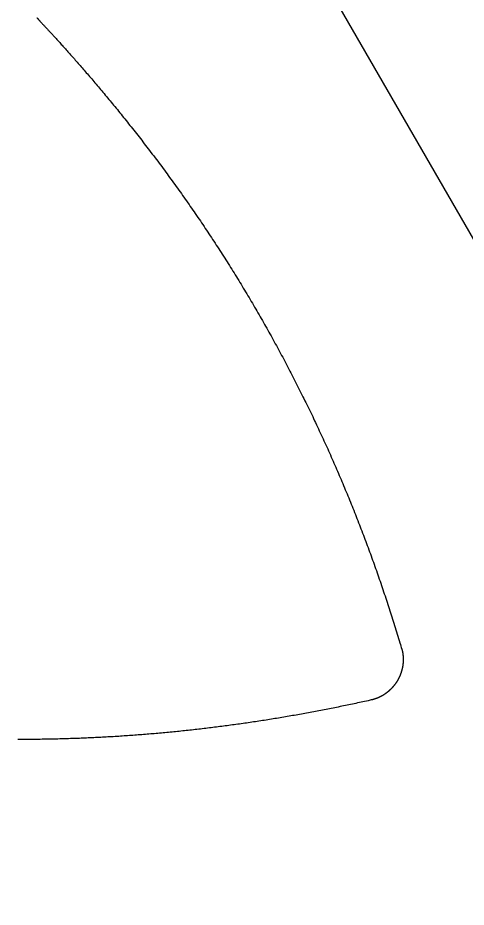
# Model space of a CAD drawing. Extents: x -3 to 136, y 0 to 121.
# Drawn here: x 66.83 to 76.81, y 91.74 to 111.54 of the extents above; entities that cross this region are included whole.
import ezdxf

# ---------------------------------------------------------------- set-up
doc = ezdxf.new("R2010")
doc.units = 0
doc.layers.get('0').update_dxf_attribs({"linetype": 'CONTINUOUS'})

msp = doc.modelspace()

# ---------------------------------------------------------------- linework, layer by layer
msp.add_lwpolyline([(69.26408, 119.9689, 0.57735027), (64.06792, 119.9689), (-2.59808, 4.5, 0.57735027), (0, 0), (133.332, 0, 0.57735027), (135.93008, 4.5)], format="xyb", close=True)
for points in [[(67.2599, 111.539, 0), (67.2623, 111.537, 0), (67.2647, 111.534, 0), (67.2672, 111.531, 0), (67.2695, 111.528, 0), (67.2719, 111.526, 0), (67.2743, 111.523, 0), (67.2766, 111.52, 0), (67.279, 111.517, 0)], [(67.279, 111.517, 0), (67.2815, 111.514, 0), (67.2845, 111.511, 0), (67.2878, 111.507, 0), (67.2914, 111.503, 0), (67.2954, 111.499, 0), (67.2998, 111.494, 0), (67.3045, 111.488, 0), (67.3095, 111.483, 0), (67.3149, 111.477, 0), (67.3206, 111.471, 0), (67.3267, 111.464, 0), (67.3331, 111.457, 0), (67.3398, 111.45, 0), (67.3469, 111.442, 0), (67.3543, 111.434, 0), (67.362, 111.426, 0), (67.37, 111.417, 0), (67.3784, 111.408, 0), (67.3871, 111.399, 0), (67.3961, 111.389, 0), (67.4054, 111.379, 0), (67.415, 111.368, 0), (67.4249, 111.358, 0), (67.4352, 111.347, 0), (67.4457, 111.335, 0), (67.4566, 111.323, 0), (67.4678, 111.311, 0), (67.4792, 111.299, 0), (67.491, 111.286, 0), (67.503, 111.273, 0), (67.5153, 111.26, 0), (67.528, 111.246, 0), (67.5409, 111.232, 0), (67.5541, 111.218, 0), (67.5676, 111.203, 0), (67.5813, 111.188, 0), (67.5954, 111.173, 0), (67.6097, 111.157, 0), (67.6243, 111.141, 0), (67.6391, 111.125, 0), (67.6542, 111.108, 0), (67.6696, 111.091, 0), (67.6853, 111.074, 0), (67.7012, 111.057, 0), (67.7174, 111.039, 0), (67.7338, 111.021, 0), (67.7505, 111.002, 0), (67.7675, 110.984, 0), (67.7847, 110.965, 0), (67.8021, 110.945, 0), (67.8198, 110.926, 0), (67.8377, 110.906, 0), (67.8559, 110.886, 0), (67.8743, 110.865, 0), (67.893, 110.844, 0), (67.9119, 110.823, 0), (67.931, 110.802, 0), (67.9503, 110.78, 0), (67.9699, 110.758, 0), (67.9897, 110.736, 0), (68.0097, 110.713, 0), (68.0299, 110.691, 0), (68.0504, 110.668, 0), (68.0711, 110.644, 0), (68.092, 110.621, 0), (68.1131, 110.597, 0), (68.1344, 110.572, 0), (68.1559, 110.548, 0), (68.1776, 110.523, 0), (68.1995, 110.498, 0), (68.2216, 110.473, 0), (68.244, 110.447, 0), (68.2665, 110.421, 0), (68.2892, 110.395, 0), (68.3121, 110.369, 0), (68.3352, 110.342, 0), (68.3584, 110.315, 0), (68.3819, 110.288, 0), (68.4055, 110.26, 0), (68.4293, 110.233, 0), (68.4533, 110.205, 0), (68.4775, 110.176, 0), (68.5018, 110.148, 0), (68.5263, 110.119, 0), (68.551, 110.09, 0), (68.5758, 110.061, 0), (68.6008, 110.031, 0), (68.626, 110.001, 0), (68.6513, 109.971, 0), (68.6768, 109.941, 0), (68.7024, 109.911, 0), (68.7282, 109.88, 0), (68.7541, 109.849, 0), (68.7802, 109.818, 0), (68.8064, 109.786, 0), (68.8328, 109.754, 0), (68.8593, 109.722, 0), (68.8859, 109.69, 0), (68.9127, 109.658, 0), (68.9396, 109.625, 0), (68.9666, 109.592, 0), (68.9938, 109.559, 0), (69.0211, 109.526, 0), (69.0485, 109.492, 0), (69.0761, 109.458, 0), (69.1037, 109.424, 0), (69.1315, 109.39, 0), (69.1594, 109.355, 0), (69.1874, 109.32, 0), (69.2155, 109.286, 0), (69.2437, 109.25, 0), (69.272, 109.215, 0), (69.3004, 109.179, 0), (69.329, 109.143, 0), (69.3576, 109.107, 0), (69.3863, 109.071, 0), (69.4151, 109.035, 0), (69.444, 108.998, 0), (69.473, 108.961, 0), (69.5021, 108.924, 0), (69.5313, 108.887, 0), (69.5605, 108.849, 0), (69.5898, 108.811, 0), (69.6192, 108.773, 0), (69.6487, 108.735, 0), (69.6783, 108.697, 0), (69.7079, 108.658, 0), (69.7376, 108.62, 0), (69.7673, 108.581, 0), (69.7971, 108.541, 0), (69.827, 108.502, 0), (69.857, 108.463, 0), (69.8869, 108.423, 0), (69.9168, 108.383, 0), (69.9466, 108.343, 0), (69.9764, 108.304, 0), (70.006, 108.264, 0), (70.0357, 108.224, 0), (70.0652, 108.184, 0), (70.0947, 108.144, 0), (70.1242, 108.104, 0), (70.1535, 108.064, 0), (70.1828, 108.024, 0), (70.2121, 107.984, 0), (70.2413, 107.944, 0), (70.2704, 107.904, 0), (70.2994, 107.864, 0), (70.3284, 107.824, 0), (70.3574, 107.784, 0), (70.3862, 107.744, 0), (70.415, 107.703, 0), (70.4438, 107.663, 0), (70.4724, 107.623, 0), (70.5011, 107.582, 0), (70.5296, 107.542, 0), (70.5581, 107.502, 0), (70.5865, 107.461, 0), (70.6149, 107.421, 0), (70.6432, 107.38, 0), (70.6714, 107.339, 0), (70.6996, 107.299, 0), (70.7277, 107.258, 0), (70.7557, 107.218, 0), (70.7837, 107.177, 0), (70.8116, 107.136, 0), (70.8395, 107.095, 0), (70.8673, 107.054, 0), (70.895, 107.014, 0), (70.9227, 106.973, 0), (70.9503, 106.932, 0), (70.9778, 106.891, 0), (71.0053, 106.85, 0), (71.0327, 106.809, 0), (71.0601, 106.768, 0), (71.0874, 106.727, 0), (71.1146, 106.686, 0), (71.1418, 106.644, 0), (71.1689, 106.603, 0), (71.1959, 106.562, 0), (71.2229, 106.521, 0), (71.2498, 106.479, 0), (71.2766, 106.438, 0), (71.3034, 106.397, 0), (71.3301, 106.355, 0), (71.3568, 106.314, 0), (71.3834, 106.272, 0), (71.4099, 106.231, 0), (71.4364, 106.189, 0), (71.4628, 106.148, 0), (71.4892, 106.106, 0), (71.5155, 106.064, 0), (71.5417, 106.023, 0), (71.5678, 105.981, 0), (71.5939, 105.939, 0), (71.62, 105.897, 0), (71.6459, 105.856, 0), (71.6718, 105.814, 0), (71.6977, 105.772, 0), (71.7235, 105.73, 0), (71.7492, 105.688, 0), (71.7749, 105.646, 0), (71.8004, 105.604, 0), (71.826, 105.562, 0), (71.8515, 105.52, 0), (71.8769, 105.477, 0), (71.9022, 105.435, 0), (71.9275, 105.393, 0), (71.9527, 105.351, 0), (71.9779, 105.308, 0), (72.003, 105.266, 0), (72.028, 105.224, 0), (72.053, 105.181, 0), (72.0779, 105.139, 0), (72.1027, 105.096, 0), (72.1275, 105.054, 0), (72.1522, 105.011, 0), (72.1769, 104.969, 0), (72.2015, 104.926, 0), (72.226, 104.883, 0), (72.2505, 104.841, 0), (72.2749, 104.798, 0), (72.2992, 104.755, 0), (72.3235, 104.712, 0), (72.3477, 104.669, 0), (72.3719, 104.626, 0), (72.396, 104.584, 0), (72.42, 104.541, 0), (72.444, 104.498, 0), (72.4679, 104.455, 0), (72.4917, 104.411, 0), (72.5155, 104.368, 0), (72.5392, 104.325, 0), (72.5629, 104.282, 0), (72.5865, 104.239, 0), (72.61, 104.196, 0), (72.6335, 104.152, 0), (72.6569, 104.109, 0), (72.6803, 104.066, 0), (72.7035, 104.022, 0), (72.7268, 103.979, 0), (72.7499, 103.935, 0), (72.773, 103.892, 0), (72.7961, 103.848, 0), (72.819, 103.804, 0), (72.8419, 103.761, 0), (72.8648, 103.717, 0), (72.8876, 103.673, 0), (72.9103, 103.63, 0), (72.933, 103.586, 0), (72.9556, 103.542, 0), (72.9781, 103.498, 0), (73.0006, 103.454, 0), (73.023, 103.41, 0), (73.0454, 103.366, 0), (73.0677, 103.322, 0), (73.0899, 103.278, 0), (73.1121, 103.234, 0), (73.1342, 103.19, 0), (73.1562, 103.146, 0), (73.1782, 103.102, 0), (73.2001, 103.058, 0), (73.222, 103.013, 0), (73.2438, 102.969, 0), (73.2655, 102.925, 0), (73.2872, 102.88, 0), (73.3088, 102.836, 0), (73.3303, 102.791, 0), (73.3518, 102.747, 0), (73.3732, 102.702, 0), (73.3946, 102.658, 0), (73.4159, 102.613, 0), (73.4371, 102.568, 0), (73.4583, 102.524, 0), (73.4794, 102.479, 0), (73.5005, 102.434, 0), (73.5215, 102.389, 0), (73.5424, 102.345, 0), (73.5633, 102.3, 0), (73.5841, 102.255, 0), (73.6048, 102.21, 0), (73.6255, 102.165, 0), (73.6461, 102.12, 0), (73.6667, 102.075, 0), (73.6872, 102.03, 0), (73.7076, 101.984, 0), (73.728, 101.939, 0), (73.7483, 101.894, 0), (73.7685, 101.849, 0), (73.7887, 101.804, 0), (73.8088, 101.758, 0), (73.8288, 101.713, 0), (73.8488, 101.668, 0), (73.8686, 101.622, 0), (73.8885, 101.577, 0), (73.9082, 101.531, 0), (73.9279, 101.486, 0), (73.9475, 101.441, 0), (73.967, 101.395, 0), (73.9865, 101.35, 0), (74.0059, 101.304, 0), (74.0253, 101.259, 0), (74.0445, 101.213, 0), (74.0637, 101.168, 0), (74.0829, 101.122, 0), (74.1019, 101.076, 0), (74.1209, 101.031, 0), (74.1399, 100.985, 0), (74.1587, 100.939, 0), (74.1775, 100.894, 0), (74.1963, 100.848, 0), (74.2149, 100.802, 0), (74.2335, 100.756, 0), (74.2521, 100.711, 0), (74.2705, 100.665, 0), (74.289, 100.619, 0), (74.3073, 100.573, 0), (74.3256, 100.527, 0), (74.3438, 100.481, 0), (74.3619, 100.435, 0), (74.38, 100.389, 0), (74.398, 100.343, 0), (74.4159, 100.297, 0), (74.4338, 100.251, 0), (74.4516, 100.205, 0), (74.4694, 100.159, 0), (74.487, 100.113, 0), (74.5047, 100.066, 0), (74.5222, 100.02, 0), (74.5397, 99.9739, 0), (74.5571, 99.9276, 0), (74.5745, 99.8813, 0), (74.5918, 99.8349, 0), (74.609, 99.7886, 0), (74.6262, 99.7422, 0), (74.6433, 99.6958, 0), (74.6604, 99.6493, 0), (74.6774, 99.6028, 0), (74.6943, 99.5563, 0), (74.7111, 99.5097, 0), (74.7279, 99.4632, 0), (74.7447, 99.4166, 0), (74.7613, 99.3699, 0), (74.7779, 99.3233, 0), (74.7945, 99.2765, 0), (74.811, 99.2298, 0), (74.8274, 99.183, 0), (74.8438, 99.1362, 0), (74.8601, 99.0894, 0), (74.8763, 99.0426, 0), (74.8925, 98.9957, 0), (74.9086, 98.9487, 0), (74.9247, 98.9018, 0), (74.9407, 98.8548, 0), (74.9566, 98.8077, 0), (74.9725, 98.7607, 0), (74.9883, 98.7136, 0), (75.004, 98.6664, 0), (75.0197, 98.6193, 0), (75.0354, 98.5721, 0), (75.0509, 98.5249, 0), (75.0664, 98.4779, 0), (75.0817, 98.431, 0), (75.0969, 98.3842, 0), (75.112, 98.3376, 0), (75.1271, 98.291, 0), (75.142, 98.2443, 0), (75.1569, 98.1977, 0), (75.1718, 98.1509, 0), (75.1866, 98.1041, 0), (75.2014, 98.0571, 0), (75.2162, 98.0099, 0), (75.2311, 97.9624, 0), (75.2459, 97.9147, 0), (75.2607, 97.8667, 0), (75.2756, 97.8183, 0), (75.2906, 97.7695, 0), (75.3056, 97.7203, 0), (75.3207, 97.6706, 0), (75.3351, 97.6231, 0), (75.3476, 97.5816, 0), (75.3581, 97.5467, 0), (75.3665, 97.519, 0), (75.3725, 97.4989, 0)], [(75.3725, 97.4989, 0), (75.3737, 97.4952, 0), (75.3748, 97.4915, 0), (75.3759, 97.4877, 0), (75.3769, 97.484, 0), (75.378, 97.4802, 0), (75.379, 97.4765, 0), (75.38, 97.4727, 0), (75.381, 97.469, 0), (75.382, 97.4652, 0), (75.383, 97.4614, 0), (75.3839, 97.4577, 0), (75.3848, 97.4539, 0), (75.3858, 97.4501, 0), (75.3866, 97.4463, 0), (75.3875, 97.4425, 0), (75.3884, 97.4387, 0), (75.3892, 97.4349, 0), (75.39, 97.4311, 0), (75.3908, 97.4273, 0), (75.3916, 97.4235, 0), (75.3924, 97.4197, 0), (75.3931, 97.4159, 0), (75.3939, 97.4121, 0), (75.3946, 97.4083, 0), (75.3953, 97.4044, 0), (75.396, 97.4006, 0), (75.3966, 97.3968, 0), (75.3973, 97.3929, 0), (75.3979, 97.3891, 0), (75.3985, 97.3852, 0), (75.3991, 97.3814, 0), (75.3997, 97.3776, 0), (75.4002, 97.3737, 0), (75.4008, 97.3699, 0), (75.4013, 97.366, 0), (75.4018, 97.3621, 0), (75.4023, 97.3583, 0), (75.4028, 97.3544, 0), (75.4032, 97.3506, 0), (75.4037, 97.3467, 0), (75.4041, 97.3428, 0), (75.4045, 97.339, 0), (75.4049, 97.3351, 0), (75.4052, 97.3312, 0), (75.4056, 97.3273, 0), (75.4059, 97.3234, 0), (75.4062, 97.3196, 0), (75.4065, 97.3157, 0), (75.4068, 97.3118, 0), (75.4071, 97.3079, 0), (75.4073, 97.304, 0), (75.4075, 97.3001, 0), (75.4078, 97.2963, 0), (75.4079, 97.2924, 0), (75.4081, 97.2885, 0), (75.4083, 97.2846, 0), (75.4084, 97.2807, 0), (75.4085, 97.2768, 0), (75.4087, 97.2729, 0), (75.4087, 97.269, 0), (75.4088, 97.2651, 0), (75.4089, 97.2612, 0), (75.4089, 97.2573, 0), (75.4089, 97.2535, 0), (75.4089, 97.2496, 0), (75.4089, 97.2457, 0), (75.4089, 97.2418, 0), (75.4089, 97.2379, 0), (75.4088, 97.234, 0), (75.4087, 97.2301, 0), (75.4086, 97.2262, 0), (75.4085, 97.2223, 0), (75.4084, 97.2184, 0), (75.4082, 97.2145, 0), (75.4081, 97.2107, 0), (75.4079, 97.2068, 0), (75.4077, 97.2029, 0), (75.4075, 97.199, 0), (75.4072, 97.1951, 0), (75.407, 97.1912, 0), (75.4067, 97.1873, 0), (75.4064, 97.1835, 0), (75.4061, 97.1796, 0), (75.4058, 97.1757, 0), (75.4055, 97.1718, 0), (75.4051, 97.168, 0), (75.4048, 97.1641, 0), (75.4044, 97.1602, 0), (75.404, 97.1563, 0), (75.4036, 97.1525, 0), (75.4031, 97.1486, 0), (75.4027, 97.1447, 0), (75.4022, 97.1409, 0), (75.4018, 97.137, 0), (75.4013, 97.1331, 0), (75.4007, 97.1293, 0), (75.4002, 97.1254, 0), (75.3997, 97.1216, 0), (75.3991, 97.1177, 0), (75.3985, 97.1139, 0), (75.3979, 97.11, 0), (75.3973, 97.1062, 0), (75.3967, 97.1023, 0), (75.396, 97.0985, 0), (75.3954, 97.0947, 0), (75.3947, 97.0908, 0), (75.394, 97.087, 0), (75.3933, 97.0832, 0), (75.3926, 97.0793, 0), (75.3918, 97.0755, 0), (75.3911, 97.0717, 0), (75.3903, 97.0679, 0), (75.3895, 97.0641, 0), (75.3887, 97.0602, 0), (75.3879, 97.0564, 0), (75.387, 97.0526, 0), (75.3862, 97.0488, 0), (75.3853, 97.045, 0), (75.3844, 97.0413, 0), (75.3835, 97.0375, 0), (75.3826, 97.0337, 0), (75.3817, 97.0299, 0), (75.3807, 97.0261, 0), (75.3797, 97.0224, 0), (75.3788, 97.0186, 0), (75.3778, 97.0148, 0), (75.3768, 97.0111, 0), (75.3757, 97.0073, 0), (75.3747, 97.0036, 0), (75.3736, 96.9998, 0), (75.3725, 96.9961, 0), (75.3715, 96.9924, 0), (75.3703, 96.9886, 0), (75.3692, 96.9849, 0), (75.3681, 96.9812, 0), (75.3669, 96.9775, 0), (75.3658, 96.9738, 0), (75.3646, 96.9701, 0), (75.3634, 96.9664, 0), (75.3622, 96.9627, 0), (75.3609, 96.959, 0), (75.3597, 96.9553, 0), (75.3584, 96.9516, 0), (75.3572, 96.948, 0), (75.3559, 96.9443, 0), (75.3546, 96.9406, 0), (75.3533, 96.937, 0), (75.3519, 96.9333, 0), (75.3506, 96.9297, 0), (75.3492, 96.926, 0), (75.3478, 96.9224, 0), (75.3464, 96.9188, 0), (75.345, 96.9152, 0), (75.3436, 96.9115, 0), (75.3422, 96.9079, 0), (75.3407, 96.9043, 0), (75.3392, 96.9007, 0), (75.3377, 96.8971, 0), (75.3362, 96.8936, 0), (75.3347, 96.89, 0), (75.3332, 96.8864, 0), (75.3317, 96.8828, 0), (75.3301, 96.8793, 0), (75.3285, 96.8757, 0), (75.3269, 96.8722, 0), (75.3253, 96.8686, 0), (75.3237, 96.8651, 0), (75.3221, 96.8616, 0), (75.3204, 96.858, 0), (75.3188, 96.8545, 0), (75.3171, 96.851, 0), (75.3154, 96.8475, 0), (75.3137, 96.844, 0), (75.312, 96.8405, 0), (75.3103, 96.8371, 0), (75.3085, 96.8336, 0), (75.3068, 96.8301, 0), (75.305, 96.8267, 0), (75.3032, 96.8232, 0), (75.3014, 96.8198, 0), (75.2996, 96.8163, 0), (75.2977, 96.8129, 0), (75.2959, 96.8095, 0), (75.294, 96.806, 0), (75.2921, 96.8026, 0), (75.2903, 96.7992, 0), (75.2884, 96.7958, 0), (75.2864, 96.7925, 0), (75.2845, 96.7891, 0), (75.2826, 96.7857, 0), (75.2806, 96.7823, 0), (75.2786, 96.779, 0), (75.2766, 96.7756, 0), (75.2746, 96.7723, 0), (75.2726, 96.769, 0), (75.2706, 96.7656, 0), (75.2685, 96.7623, 0), (75.2665, 96.759, 0), (75.2644, 96.7557, 0), (75.2623, 96.7524, 0), (75.2602, 96.7491, 0), (75.2581, 96.7459, 0), (75.256, 96.7426, 0), (75.2538, 96.7393, 0), (75.2517, 96.7361, 0), (75.2495, 96.7329, 0), (75.2473, 96.7296, 0), (75.2452, 96.7264, 0), (75.2429, 96.7232, 0), (75.2407, 96.72, 0), (75.2385, 96.7168, 0), (75.2363, 96.7136, 0), (75.234, 96.7104, 0), (75.2317, 96.7073, 0), (75.2294, 96.7041, 0), (75.2271, 96.701, 0), (75.2248, 96.6978, 0), (75.2225, 96.6947, 0), (75.2202, 96.6916, 0), (75.2178, 96.6885, 0), (75.2155, 96.6854, 0), (75.2131, 96.6823, 0), (75.2107, 96.6792, 0), (75.2083, 96.6762, 0), (75.2059, 96.6731, 0), (75.2035, 96.6701, 0), (75.2011, 96.667, 0), (75.1986, 96.664, 0), (75.1962, 96.661, 0), (75.1937, 96.658, 0), (75.1912, 96.655, 0), (75.1887, 96.652, 0), (75.1862, 96.649, 0), (75.1837, 96.6461, 0), (75.1812, 96.6431, 0), (75.1786, 96.6402, 0), (75.1761, 96.6372, 0), (75.1735, 96.6343, 0), (75.1709, 96.6314, 0), (75.1683, 96.6285, 0), (75.1657, 96.6256, 0), (75.1631, 96.6227, 0), (75.1605, 96.6199, 0), (75.1578, 96.617, 0), (75.1552, 96.6142, 0), (75.1525, 96.6113, 0), (75.1499, 96.6085, 0), (75.1472, 96.6057, 0), (75.1445, 96.6029, 0), (75.1418, 96.6001, 0), (75.139, 96.5974, 0), (75.1363, 96.5946, 0), (75.1336, 96.5918, 0), (75.1308, 96.5891, 0), (75.1281, 96.5864, 0), (75.1253, 96.5836, 0), (75.1225, 96.5809, 0), (75.1197, 96.5782, 0), (75.1169, 96.5756, 0), (75.1141, 96.5729, 0), (75.1112, 96.5702, 0), (75.1084, 96.5676, 0), (75.1055, 96.5649, 0), (75.1027, 96.5623, 0), (75.0998, 96.5597, 0), (75.0969, 96.5571, 0), (75.094, 96.5545, 0), (75.0911, 96.5519, 0), (75.0882, 96.5494, 0), (75.0852, 96.5468, 0), (75.0823, 96.5443, 0), (75.0794, 96.5417, 0), (75.0764, 96.5392, 0), (75.0734, 96.5367, 0), (75.0704, 96.5342, 0), (75.0674, 96.5317, 0), (75.0644, 96.5293, 0), (75.0614, 96.5268, 0), (75.0584, 96.5244, 0), (75.0554, 96.5219, 0), (75.0523, 96.5195, 0), (75.0493, 96.5171, 0), (75.0462, 96.5147, 0), (75.0431, 96.5124, 0), (75.04, 96.51, 0), (75.0369, 96.5076, 0), (75.0338, 96.5053, 0), (75.0307, 96.503, 0), (75.0276, 96.5007, 0), (75.0244, 96.4984, 0), (75.0213, 96.4961, 0), (75.0181, 96.4938, 0), (75.0149, 96.4915, 0), (75.0118, 96.4893, 0), (75.0086, 96.4871, 0), (75.0054, 96.4848, 0), (75.0022, 96.4826, 0), (74.999, 96.4804, 0), (74.9957, 96.4782, 0), (74.9925, 96.4761, 0), (74.9892, 96.4739, 0), (74.986, 96.4718, 0), (74.9827, 96.4697, 0), (74.9795, 96.4676, 0), (74.9762, 96.4655, 0), (74.9729, 96.4634, 0), (74.9696, 96.4613, 0), (74.9663, 96.4593, 0), (74.963, 96.4572, 0), (74.9597, 96.4552, 0), (74.9563, 96.4532, 0), (74.953, 96.4512, 0), (74.9496, 96.4492, 0), (74.9463, 96.4472, 0), (74.9429, 96.4453, 0), (74.9395, 96.4434, 0), (74.9362, 96.4414, 0), (74.9328, 96.4395, 0), (74.9294, 96.4376, 0), (74.926, 96.4358, 0), (74.9226, 96.4339, 0), (74.9191, 96.4321, 0), (74.9157, 96.4302, 0), (74.9123, 96.4284, 0), (74.9088, 96.4266, 0), (74.9054, 96.4248, 0), (74.9019, 96.423, 0), (74.8985, 96.4213, 0), (74.895, 96.4196, 0), (74.8915, 96.4178, 0), (74.888, 96.4161, 0), (74.8845, 96.4144, 0), (74.881, 96.4127, 0), (74.8775, 96.4111, 0), (74.874, 96.4094, 0), (74.8705, 96.4078, 0), (74.867, 96.4062, 0), (74.8634, 96.4046, 0), (74.8599, 96.403, 0), (74.8563, 96.4014, 0), (74.8528, 96.3999, 0), (74.8492, 96.3983, 0), (74.8457, 96.3968, 0), (74.8421, 96.3953, 0), (74.8385, 96.3938, 0), (74.8349, 96.3923, 0), (74.8313, 96.3909, 0), (74.8277, 96.3894, 0), (74.8241, 96.388, 0), (74.8205, 96.3866, 0), (74.8169, 96.3852, 0), (74.8132, 96.3838, 0), (74.8096, 96.3825, 0), (74.806, 96.3811, 0), (74.8023, 96.3798, 0), (74.7987, 96.3785, 0), (74.795, 96.3772, 0), (74.7914, 96.3759, 0), (74.7877, 96.3747, 0), (74.784, 96.3734, 0), (74.7803, 96.3722, 0), (74.7766, 96.371, 0), (74.773, 96.3698, 0), (74.7693, 96.3686, 0), (74.7656, 96.3674, 0), (74.7618, 96.3663, 0), (74.7581, 96.3652, 0), (74.7544, 96.364, 0), (74.7507, 96.363, 0), (74.747, 96.3619, 0), (74.7432, 96.3608, 0), (74.7395, 96.3598, 0), (74.7357, 96.3587, 0), (74.732, 96.3577, 0), (74.7282, 96.3567, 0), (74.7245, 96.3558, 0), (74.7207, 96.3548, 0), (74.717, 96.3539, 0), (74.7132, 96.353, 0), (74.7094, 96.352, 0), (74.7056, 96.3512, 0), (74.7018, 96.3503, 0), (74.698, 96.3494, 0)], [(74.698, 96.3494, 0), (74.629, 96.3341, 0), (74.5896, 96.3254, 0), (74.5507, 96.3169, 0), (74.5118, 96.3083, 0), (74.4727, 96.2998, 0), (74.4336, 96.2913, 0), (74.3945, 96.2829, 0), (74.3555, 96.2745, 0), (74.3165, 96.2662, 0), (74.2775, 96.2579, 0), (74.2385, 96.2497, 0), (74.1995, 96.2415, 0), (74.1605, 96.2333, 0), (74.1215, 96.2252, 0), (74.0824, 96.2171, 0), (74.0433, 96.2091, 0), (74.0042, 96.2011, 0), (73.9651, 96.1931, 0), (73.926, 96.1852, 0), (73.8869, 96.1773, 0), (73.8478, 96.1694, 0), (73.8087, 96.1616, 0), (73.7696, 96.1539, 0), (73.7304, 96.1462, 0), (73.6913, 96.1385, 0), (73.6522, 96.1309, 0), (73.613, 96.1233, 0), (73.5739, 96.1157, 0), (73.5347, 96.1082, 0), (73.4956, 96.1008, 0), (73.4564, 96.0933, 0), (73.4172, 96.086, 0), (73.3781, 96.0786, 0), (73.3389, 96.0713, 0), (73.2997, 96.0641, 0), (73.2605, 96.0569, 0), (73.2213, 96.0497, 0), (73.1821, 96.0426, 0), (73.1429, 96.0355, 0), (73.1036, 96.0285, 0), (73.0644, 96.0215, 0), (73.0251, 96.0145, 0), (72.9859, 96.0076, 0), (72.9466, 96.0007, 0), (72.9074, 95.9939, 0), (72.8681, 95.9871, 0), (72.8288, 95.9804, 0), (72.7895, 95.9737, 0), (72.7502, 95.967, 0), (72.7109, 95.9604, 0), (72.6715, 95.9538, 0), (72.6322, 95.9473, 0), (72.5928, 95.9408, 0), (72.5535, 95.9343, 0), (72.5141, 95.9279, 0), (72.4748, 95.9216, 0), (72.4354, 95.9153, 0), (72.396, 95.909, 0), (72.3566, 95.9028, 0), (72.3173, 95.8966, 0), (72.2779, 95.8904, 0), (72.2385, 95.8843, 0), (72.1991, 95.8783, 0), (72.1598, 95.8723, 0), (72.1204, 95.8663, 0), (72.081, 95.8604, 0), (72.0416, 95.8545, 0), (72.0022, 95.8487, 0), (71.9628, 95.8429, 0), (71.9234, 95.8372, 0), (71.884, 95.8315, 0), (71.8446, 95.8258, 0), (71.8052, 95.8202, 0), (71.7658, 95.8146, 0), (71.7264, 95.8091, 0), (71.687, 95.8036, 0), (71.6475, 95.7982, 0), (71.6081, 95.7928, 0), (71.5687, 95.7874, 0), (71.5293, 95.7821, 0), (71.4899, 95.7769, 0), (71.4504, 95.7717, 0), (71.411, 95.7665, 0), (71.3716, 95.7614, 0), (71.3321, 95.7563, 0), (71.2927, 95.7513, 0), (71.2532, 95.7463, 0), (71.2138, 95.7413, 0), (71.1743, 95.7364, 0), (71.1349, 95.7316, 0), (71.0954, 95.7267, 0), (71.056, 95.722, 0), (71.0165, 95.7172, 0), (70.977, 95.7126, 0), (70.9376, 95.7079, 0), (70.8981, 95.7033, 0), (70.8586, 95.6988, 0), (70.8191, 95.6943, 0), (70.7796, 95.6898, 0), (70.7402, 95.6854, 0), (70.7007, 95.681, 0), (70.6612, 95.6767, 0), (70.6217, 95.6724, 0), (70.5822, 95.6682, 0), (70.5427, 95.664, 0), (70.5032, 95.6598, 0), (70.4636, 95.6557, 0), (70.4241, 95.6517, 0), (70.3846, 95.6476, 0), (70.3451, 95.6437, 0), (70.3055, 95.6397, 0), (70.266, 95.6359, 0), (70.2265, 95.632, 0), (70.1869, 95.6282, 0), (70.1474, 95.6245, 0), (70.1079, 95.6208, 0), (70.0683, 95.6171, 0), (70.0287, 95.6135, 0), (69.9892, 95.6099, 0), (69.9496, 95.6064, 0), (69.9101, 95.6029, 0), (69.8705, 95.5995, 0), (69.8309, 95.5961, 0), (69.7913, 95.5928, 0), (69.7517, 95.5895, 0), (69.7122, 95.5862, 0), (69.6726, 95.583, 0), (69.633, 95.5798, 0), (69.5934, 95.5767, 0), (69.5538, 95.5736, 0), (69.5141, 95.5706, 0), (69.4745, 95.5676, 0), (69.4349, 95.5647, 0), (69.3953, 95.5618, 0), (69.3557, 95.5589, 0), (69.316, 95.5561, 0), (69.2764, 95.5533, 0), (69.2367, 95.5506, 0), (69.1971, 95.5479, 0), (69.1574, 95.5453, 0), (69.1178, 95.5427, 0), (69.0781, 95.5402, 0), (69.0385, 95.5377, 0), (68.9988, 95.5352, 0), (68.9591, 95.5328, 0), (68.9194, 95.5305, 0), (68.8797, 95.5282, 0), (68.8401, 95.5259, 0), (68.8004, 95.5237, 0), (68.7607, 95.5215, 0), (68.721, 95.5193, 0), (68.6812, 95.5173, 0), (68.6415, 95.5152, 0), (68.6018, 95.5132, 0), (68.5621, 95.5113, 0), (68.5224, 95.5094, 0), (68.4826, 95.5075, 0), (68.4429, 95.5057, 0), (68.4031, 95.5039, 0), (68.3634, 95.5022, 0), (68.3236, 95.5005, 0), (68.2838, 95.4988, 0), (68.2441, 95.4973, 0), (68.2043, 95.4957, 0), (68.1645, 95.4942, 0), (68.1247, 95.4927, 0), (68.0849, 95.4913, 0), (68.0452, 95.49, 0), (68.0054, 95.4886, 0), (67.9655, 95.4874, 0), (67.9257, 95.4861, 0), (67.8859, 95.4849, 0), (67.8461, 95.4838, 0), (67.8063, 95.4827, 0), (67.7666, 95.4817, 0), (67.727, 95.4807, 0), (67.6874, 95.4797, 0), (67.6479, 95.4788, 0), (67.6084, 95.4779, 0), (67.569, 95.4771, 0), (67.5296, 95.4764, 0), (67.4903, 95.4756, 0), (67.4511, 95.475, 0), (67.4119, 95.4743, 0), (67.3728, 95.4737, 0), (67.3338, 95.4732, 0), (67.2948, 95.4727, 0), (67.2558, 95.4722, 0), (67.2169, 95.4718, 0), (67.1781, 95.4715, 0), (67.1393, 95.4711, 0), (67.1006, 95.4708, 0), (67.062, 95.4706, 0), (67.0234, 95.4704, 0), (66.9849, 95.4703, 0), (66.9464, 95.4702, 0), (66.908, 95.4701, 0), (66.8697, 95.4701, 0), (66.8314, 95.4701, 0)]]:
    msp.add_polyline3d(points)

doc.saveas('drawing.dxf')
